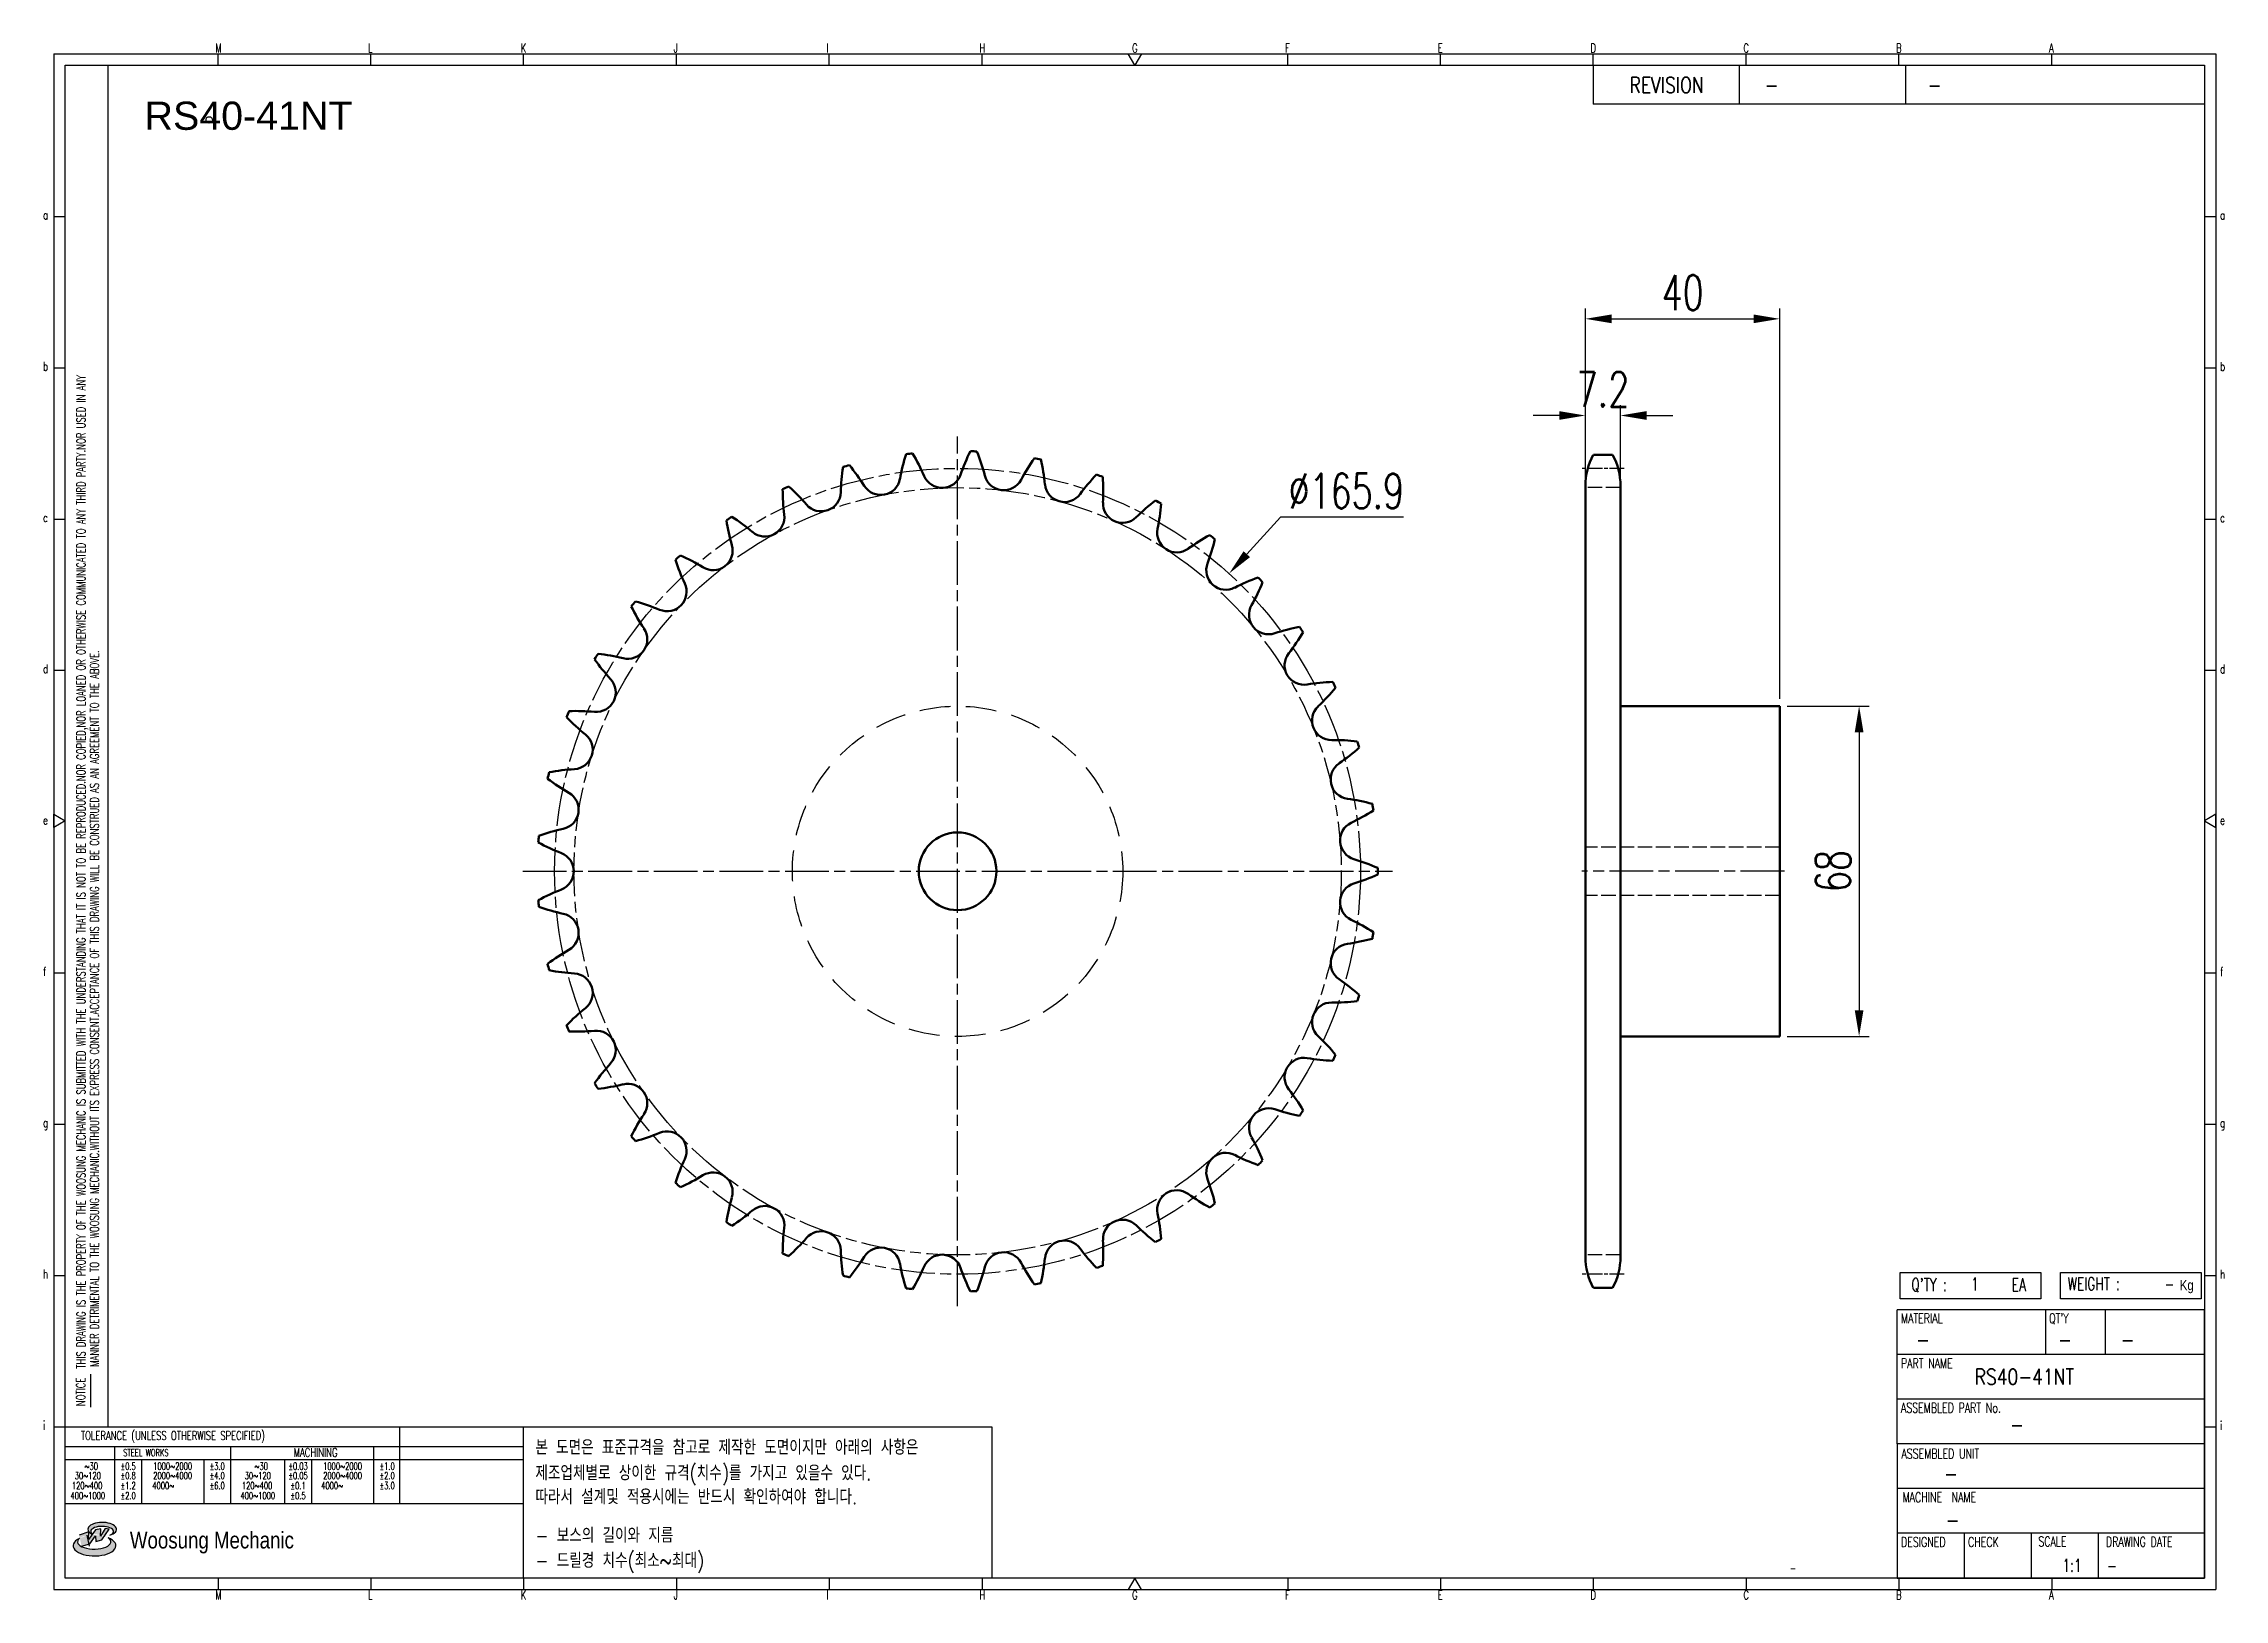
# Model space of a CAD drawing. Header units: millimetres. Extents: x 24041 to 24490, y 30 to 350.
import ezdxf
from ezdxf.enums import TextEntityAlignment as Align

# ---------------------------------------------------------------- set-up
doc = ezdxf.new("R2010")
doc.units = ezdxf.units.MM
for name, pattern in [('AM_ISO02W050', [7.5, 6, -1.5]), ('AM_ISO02W050x2', [3.75, 3, -0.75]), ('AM_ISO08W050', [18, 12, -1.5, 3, -1.5]), ('AM_ISO08W050x2', [9, 6, -0.75, 1.5, -0.75]), ('HIDDEN', [9.525, 6.35, -3.175])]:
    doc.linetypes.add(name, pattern=pattern)
for name, color, linetype, lineweight in [('AM_0N', 7, 'Continuous', 50), ('AM_3N', 6, 'AM_ISO02W050', 25), ('AM_7N', 4, 'AM_ISO08W050', 25)]:
    doc.layers.add(name, color=color, linetype=linetype, lineweight=lineweight)
for name, color, linetype in [('HL', 2, 'HIDDEN'), ('S-DIM', 7, 'Continuous'), ('TITLE', 7, 'Continuous'), ('도면레이아웃', 7, 'Continuous')]:
    doc.layers.add(name, color=color, linetype=linetype)
doc.styles.add('HAN', font='ROMANS.shx', dxfattribs={"width": 0.7, "bigfont": 'whgtxt.shx'})
doc.styles.add('HKD_ST2', font='romans.shx', dxfattribs={"width": 0.7, "height": 4, "bigfont": '@extfont2.shx'})
doc.styles.add('HSG', font='SIMPLEX.shx', dxfattribs={"width": 0.7, "bigfont": 'HSG.shx'})
doc.styles.add('ROMANS', font='romans.shx', dxfattribs={"width": 0.7, "bigfont": 'whgtxt.shx'})
doc.styles.add('SLDTEXTSTYLE4', font='arial.ttf', dxfattribs={"width": 0.8})
doc.styles.get("Standard").update_dxf_attribs({"font": 'arial.ttf'})
doc.dimstyles.new('APP16', dxfattribs={"dimscale": 3, "dimtxt": 2.4, "dimasz": 1.8, "dimexe": 0.7, "dimexo": 0.5, "dimgap": 0.6, "dimtad": 1, "dimtoh": 1, "dimdec": 1, "dimrnd": 0.01, "dimzin": 9, "dimdsep": 46, "dimtxsty": 'HSG', "dimcen": 0, "dimclrd": 1, "dimclre": 1, "dimclrt": 256, "dimazin": 2, "dimtp": 1, "dimtm": 1, "dimtfac": 0.5, "dimtdec": 1, "dimtofl": 0, "dimtmove": 0, "dimatfit": 3, "dimfxl": 0, "dimtvp": 1, "dimtolj": 2, "dimlwd": -1, "dimlwe": -1, "dimarcsym": 0})

# ---------------------------------------------------------------- blocks, each defined once
blk = doc.blocks.new('SUYWSHJH')
at = {"layer": '도면레이아웃'}
h = blk.add_hatch(color=10, dxfattribs=at)
h.paths.add_polyline_path([(1.544, 35.177), (1.554, 34.966), (1.779, 35.034), (2.054, 35.422), (1.908, 35.446), (1.728, 35.167), (1.741, 35.439), (1.547, 35.405), (1.292, 35.041), (1.295, 35.33), (0.943, 35.208), (1.03, 34.8), (1.336, 34.885)])
edge = h.paths.add_edge_path()
edge.add_ellipse((1.795, 35.421), major_axis=(-0.53, 0), ratio=0.487785, start_angle=122.36065, end_angle=403.39574)
edge.add_line((1.411, 35.244), (1.419, 35.261))
edge.add_ellipse((1.798, 35.344), major_axis=(-0.423, 0), ratio=0.444396, start_angle=131.58977, end_angle=386.19408, ccw=False)
edge = h.paths.add_edge_path()
edge.add_ellipse((1.512, 34.815), major_axis=(-0.793, 0), ratio=0.480113, start_angle=314.67633, end_angle=590.85213)
edge.add_ellipse((1.501, 34.958), major_axis=(-0.62, 0), ratio=0.43311, start_angle=331.7024, end_angle=574.42495, ccw=False)
for p, q in [((0, 90.118), (80.15, 90.118)), ((0, 90.118), (0, 33.191)), ((6.089, 89.693), (6.089, 90.118)), ((11.753, 89.693), (11.753, 90.118)), ((17.418, 89.693), (17.418, 90.118)), ((23.082, 89.693), (23.082, 90.118)), ((28.746, 89.693), (28.746, 90.118)), ((34.411, 89.693), (34.411, 90.118)), ((45.739, 89.693), (45.739, 90.118)), ((51.404, 89.693), (51.404, 90.118)), ((57.068, 89.693), (57.068, 90.118)), ((62.732, 89.693), (62.732, 90.118)), ((68.397, 89.693), (68.397, 90.118)), ((74.061, 89.693), (74.061, 90.118)), ((80.15, 90.118), (80.15, 33.191)), ((0, 84.085), (0.425, 84.085)), ((79.725, 84.085), (80.15, 84.085)), ((0, 78.478), (0.425, 78.478)), ((79.725, 78.478), (80.15, 78.478)), ((0, 72.87), (0.425, 72.87)), ((79.725, 72.87), (80.15, 72.87)), ((0, 67.262), (0.425, 67.262)), ((79.725, 67.262), (80.15, 67.262)), ((0, 56.047), (0.425, 56.047)), ((79.725, 56.047), (80.15, 56.047)), ((0, 50.439), (0.425, 50.439)), ((79.725, 50.439), (80.15, 50.439)), ((0, 44.832), (0.425, 44.832)), ((79.725, 44.832), (80.15, 44.832)), ((1.377, 39.947), (1.377, 41.174)), ((0, 39.224), (0.425, 39.224)), ((79.725, 39.224), (80.15, 39.224)), ((0, 33.191), (80.15, 33.191)), ((6.089, 33.616), (6.089, 33.191)), ((11.753, 33.616), (11.753, 33.191)), ((17.418, 33.616), (17.418, 33.191)), ((23.082, 33.616), (23.082, 33.191)), ((28.746, 33.616), (28.746, 33.191)), ((34.411, 33.616), (34.411, 33.191)), ((45.739, 33.616), (45.739, 33.191)), ((51.404, 33.616), (51.404, 33.191)), ((57.068, 33.616), (57.068, 33.191)), ((62.732, 33.616), (62.732, 33.191)), ((68.397, 33.616), (68.397, 33.191)), ((74.061, 33.616), (74.061, 33.191))]:
    blk.add_line(p, q)
at = {"color": 2}
for p, q in [((2.017, 39.224), (2.017, 89.693)), ((0.425, 39.224), (17.418, 39.224)), ((12.816, 39.224), (12.816, 36.382)), ((17.418, 33.616), (17.418, 39.224)), ((0.425, 38.487), (17.418, 38.487)), ((0.425, 38.012), (17.418, 38.012)), ((2.257, 38.487), (2.257, 36.382)), ((3.257, 38.012), (3.257, 36.382)), ((5.557, 38.012), (5.557, 36.382)), ((6.557, 38.5), (6.557, 36.382)), ((8.557, 38.012), (8.557, 36.382)), ((9.557, 38.026), (9.557, 36.382)), ((11.857, 38.487), (11.857, 36.382)), ((0.425, 36.382), (17.418, 36.382))]:
    blk.add_line(p, q, dxfattribs=at)
at = {"color": 6, "ltscale": 0.5}
for p, q in [((57.068, 89.693), (57.068, 88.246)), ((62.47, 89.693), (62.47, 88.246)), ((68.635, 89.693), (68.635, 88.246)), ((79.725, 88.246), (57.068, 88.246)), ((68.336, 38.59), (68.336, 43.563)), ((79.725, 43.563), (68.336, 43.563)), ((73.827, 43.563), (73.827, 41.905)), ((76.037, 43.563), (76.037, 41.905)), ((79.725, 38.59), (79.725, 43.563)), ((79.725, 41.905), (68.336, 41.905)), ((79.725, 40.248), (68.336, 40.248)), ((68.336, 38.59), (68.336, 33.616)), ((79.725, 38.59), (68.336, 38.59)), ((79.725, 33.616), (79.725, 38.59)), ((79.725, 36.932), (68.336, 36.932)), ((79.725, 35.274), (68.336, 35.274)), ((70.822, 33.616), (70.822, 35.274)), ((73.309, 33.616), (73.309, 35.274)), ((75.796, 33.616), (75.796, 35.274)), ((68.336, 33.616), (79.725, 33.616))]:
    blk.add_line(p, q, dxfattribs=at)
for points in [[(40.075, 89.693), (39.83, 90.118), (40.32, 90.118)], [(0.425, 89.693), (79.725, 89.693), (79.725, 33.616), (0.425, 33.616)], [(0.425, 61.679), (0, 61.433), (0, 61.924)], [(79.725, 61.679), (80.15, 61.433), (80.15, 61.924)], [(40.075, 33.616), (39.83, 33.191), (40.32, 33.191)]]:
    blk.add_lwpolyline(points, close=True)
at = {"layer": 'TITLE', "color": 20}
for p, q in [((68.449, 43.961), (68.449, 44.936)), ((68.449, 44.936), (73.654, 44.936)), ((73.654, 44.936), (73.654, 43.961)), ((74.39, 43.961), (74.39, 44.936)), ((74.39, 44.936), (79.595, 44.936)), ((79.595, 44.936), (79.595, 43.961)), ((73.654, 43.961), (68.449, 43.961)), ((79.595, 43.961), (74.39, 43.961))]:
    blk.add_line(p, q, dxfattribs=at)
at = {"layer": '도면레이아웃'}
for p, q in [((1.295, 35.33), (0.943, 35.208)), ((1.03, 34.8), (1.336, 34.885)), ((1.224, 35.208), (1.311, 34.8)), ((1.224, 35.208), (1.224, 35.208)), ((1.547, 35.405), (1.292, 35.041)), ((1.292, 35.041), (1.295, 35.33)), ((1.336, 34.885), (1.544, 35.177)), ((1.419, 35.261), (1.411, 35.244)), ((1.544, 35.177), (1.554, 34.966)), ((1.741, 35.439), (1.547, 35.405)), ((1.554, 34.966), (1.779, 35.034)), ((1.908, 35.446), (1.728, 35.167)), ((1.728, 35.167), (1.741, 35.439)), ((1.779, 35.034), (2.054, 35.422)), ((2.054, 35.422), (1.908, 35.446))]:
    blk.add_line(p, q, dxfattribs=at)
for centre, major_axis, ratio, start_param, end_param in [((1.795, 35.421), (-0.53, 0), 0.487785, 2.135596, 7.040584), ((1.512, 34.815), (-0.793, 0), 0.480113, 5.492138, 10.312315), ((1.501, 34.958), (-0.62, 0), 0.43311, 5.789299, 10.025607), ((1.798, 35.344), (-0.423, 0), 0.444396, 2.296675, 6.740358)]:
    blk.add_ellipse(centre, major_axis=major_axis, ratio=ratio, start_param=start_param, end_param=end_param, dxfattribs=at)
at = {"color": 4, "style": 'HKD_ST2', "width": 0.7}
for s, p in [('M', (5.988, 90.164)), ('L', (11.652, 90.164)), ('K', (17.316, 90.164)), ('J', (22.981, 90.164)), ('I', (28.645, 90.164)), ('H', (34.309, 90.164)), ('G', (39.974, 90.164)), ('F', (45.638, 90.164)), ('E', (51.302, 90.164)), ('D', (56.967, 90.164)), ('C', (62.631, 90.164)), ('B', (68.295, 90.164)), ('A', (73.96, 90.164)), ('a', (-0.395, 83.976)), ('a', (80.305, 83.97)), ('b', (-0.395, 78.368)), ('b', (80.305, 78.362)), ('c', (-0.395, 72.76)), ('c', (80.305, 72.754)), ('d', (-0.395, 67.153)), ('d', (80.305, 67.147)), ('e', (-0.395, 61.545)), ('e', (80.305, 61.539)), ('f', (-0.395, 55.937)), ('f', (80.305, 55.931)), ('g', (-0.395, 50.33)), ('g', (80.305, 50.324)), ('h', (-0.395, 44.722)), ('h', (80.305, 44.716)), ('i', (-0.395, 39.114)), ('i', (80.305, 39.108)), ('M', (5.988, 32.824)), ('L', (11.652, 32.824)), ('K', (17.316, 32.824)), ('J', (22.981, 32.824)), ('I', (28.645, 32.824)), ('H', (34.309, 32.824)), ('G', (39.974, 32.824)), ('F', (45.638, 32.824)), ('E', (51.302, 32.824)), ('D', (56.967, 32.824)), ('C', (62.631, 32.824)), ('B', (68.295, 32.824)), ('A', (73.96, 32.824))]:
    blk.add_text(s, height=0.326, dxfattribs=at).set_placement(p)
for s, height, style, width, p in [('REVISION', 0.5806, 'HAN', 0.8, (58.415, 88.664)), ('-', 0.581, 'HAN', 0.8, (63.426, 88.664)), ('-', 0.581, 'HAN', 0.8, (69.468, 88.664)), ("Q'TY : ", 0.4746, 'HKD_ST2', 0.7, (68.857, 44.253)), ('1', 0.475, 'HKD_ST2', 0.7, (71.071, 44.275)), ('EA', 0.4746, 'HKD_ST2', 0.7, (72.578, 44.253)), ('WEIGHT : ', 0.4746, 'HKD_ST2', 0.7, (74.65, 44.286)), ('-', 0.581, 'HAN', 0.8, (69.029, 42.157)), ('-', 0.581, 'HAN', 0.8, (74.289, 42.157)), ('-', 0.581, 'HAN', 0.8, (76.623, 42.157)), ('-', 0.581, 'HAN', 0.8, (72.515, 39.013)), ('-', 0.581, 'HAN', 0.8, (70.067, 37.189)), ('-', 0.581, 'HAN', 0.8, (70.126, 35.48)), ('1:1', 0.4746, 'HKD_ST2', 0.7, (74.458, 33.848)), ('-', 0.475, 'HKD_ST2', 0.7, (76.112, 33.837))]:
    blk.add_text(s, height=height, dxfattribs=dict(style=style, width=width)).set_placement(p)
at = {"color": 6, "style": 'HKD_ST2', "width": 0.7}
for s, p in [(' THIS DRAWING IS THE PROPERTY OF THE WOOSUNG MECHANIC IS SUBMITTED WITH THE UNDERSTANDING THAT IT IS NOT TO BE REPRODUCED.NOR COPIED,NOR LOANED OR OTHERWISE COMMUNICATED TO ANY THIRD PARTY.NOR USED IN ANY', (1.173, 41.217)), ('MANNER DETRIMENTAL TO THE WOOSUNG MECHANIC.WITHOUT ITS EXPRESS CONSENT.ACCEPTANCE OF THIS DRAWING WILL BE CONSTRUED AS AN AGREEMENT TO THE ABOVE.', (1.672, 41.447))]:
    blk.add_text(s, height=0.326266, rotation=90, dxfattribs=at).set_placement(p)
at = {"style": 'HKD_ST2', "width": 0.7}
blk.add_text('-', height=0.475, dxfattribs=at).set_placement((78.613, 44.286), align=Align.RIGHT)
at = {"color": 4, "style": 'HKD_ST2', "width": 0.7}
for s, height, p in [('MATERIAL', 0.3651, (68.474, 43.425)), ("QT'Y", 0.3651, (73.965, 43.425)), ('PART NAME', 0.3651, (68.474, 41.756)), ('ASSEMBLED PART No.', 0.36511, (68.474, 40.109)), ('ASSEMBLED UNIT', 0.36511, (68.49, 38.408)), ('MACHINE  NAME', 0.36511, (68.532, 36.794)), ('DESIGNED', 0.3651, (68.474, 35.136)), ('CHECK', 0.3651, (70.961, 35.136)), ('SCALE', 0.3651, (73.566, 35.153)), ('DRAWING DATE', 0.36511, (76.071, 35.141))]:
    blk.add_text(s, height=height, dxfattribs=at).set_placement(p, align=Align.TOP_LEFT)
at = {"style": 'HKD_ST2', "width": 0.7}
blk.add_text('NOTICE', height=0.3263, rotation=90, dxfattribs=at).set_placement((1.163, 39.988))
for s, height, style, width, p in [('TOLERANCE (UNLESS OTHERWISE SPECIFIED)', 0.32627, 'HKD_ST2', 0.7, (4.417, 38.896)), ('-', 0.326, 'ROMANS', 0.65, (64.469, 33.975))]:
    blk.add_text(s, height=height, dxfattribs=dict(style=style, width=width)).set_placement(p, align=Align.MIDDLE_CENTER)
at = {"color": 4, "style": 'HKD_ST2', "width": 0.7}
for s, height, p in [('STEEL WORKS', 0.26101, (3.416, 38.268)), ('MACHINING', 0.3263, (9.707, 38.27)), ('%%P0.5', 0.261, (2.757, 37.762)), ('%%P0.8', 0.261, (2.757, 37.411)), ('%%P3.0', 0.261, (6.057, 37.762)), ('%%P4.0', 0.261, (6.057, 37.411)), ('%%P0.03', 0.261, (9.057, 37.762)), ('%%P0.05', 0.261, (9.057, 37.411)), ('%%P1.0', 0.261, (12.357, 37.762)), ('%%P2.0', 0.261, (12.357, 37.411)), ('%%P1.2', 0.261, (2.757, 37.045)), ('%%P2.0', 0.261, (2.757, 36.67)), ('%%P6.0', 0.261, (6.057, 37.045)), ('%%P0.1', 0.261, (9.057, 37.045)), ('%%P0.5', 0.261, (9.057, 36.67)), ('%%P3.0', 0.261, (12.357, 37.045))]:
    blk.add_text(s, height=height, dxfattribs=at).set_placement(p, align=Align.MIDDLE)
for s, height, p in [('30%%126120', 0.261, (1.263, 37.411)), ('%%12630', 0.261, (1.389, 37.762)), ('2000%%1264000', 0.26101, (4.407, 37.411)), ('1000%%1262000', 0.26101, (4.407, 37.762)), ('30%%126120', 0.261, (7.563, 37.411)), ('%%12630', 0.261, (7.689, 37.762)), ('2000%%1264000', 0.26101, (10.707, 37.411)), ('1000%%1262000', 0.26101, (10.707, 37.762)), ('400%%1261000', 0.26101, (1.263, 36.67)), ('120%%126400', 0.26101, (1.237, 37.045)), ('4000%%126', 0.261, (4.061, 37.045)), ('400%%1261000', 0.26101, (7.563, 36.67)), ('120%%126400', 0.26101, (7.537, 37.045)), ('4000%%126', 0.261, (10.321, 37.045))]:
    blk.add_text(s, height=height, dxfattribs=at).set_placement(p, align=Align.MIDDLE_CENTER)
at = {"color": 1, "style": 'SLDTEXTSTYLE4', "width": 0.8}
blk.add_text('Woosung Mechanic', height=0.61957, dxfattribs=at).set_placement((2.822, 34.711))
at = {"layer": 'TITLE', "width": 0.8}
blk.add_text('Kg', height=0.3789, dxfattribs=at).set_placement((78.807, 44.286))
blk = doc.blocks.new('*D2')
at = {"layer": 'Defpoints', "color": 0, "transparency": 16777216}
for p in [(24284.82, 240.79), (24173.01, 118.21)]:
    blk.add_point(p, dxfattribs=at)
at = {"layer": 'S-DIM', "color": 1, "transparency": 16777216}
for p, q in [((24295.39, 252.38), (24288.46, 244.78)), ((24320.71, 252.38), (24295.39, 252.38))]:
    blk.add_line(p, q, dxfattribs=at)
blk.add_solid([(24287.79, 245.38), (24289.12, 244.17), (24284.82, 240.79)], dxfattribs=at)
at = {"layer": 'S-DIM', "transparency": 16777216, "insert": (24308.95, 257.78), "char_height": 7.2, "attachment_point": 5, "style": 'HSG'}
blk.add_mtext('\\A2;∅165.9', dxfattribs=at)
blk = doc.blocks.new('*D3')
at = {"layer": 'Defpoints', "color": 0, "transparency": 16777216}
for p in [(24365.39, 273.33), (24358.19, 258.86), (24365.39, 258.48)]:
    blk.add_point(p, dxfattribs=at)
at = {"layer": 'S-DIM', "color": 1, "transparency": 16777216}
for p, q in [((24358.19, 260.36), (24358.19, 275.43)), ((24365.39, 259.98), (24365.39, 275.43)), ((24352.79, 273.33), (24347.39, 273.33)), ((24370.79, 273.33), (24376.19, 273.33))]:
    blk.add_line(p, q, dxfattribs=at)
for points in [[(24352.79, 274.23), (24352.79, 272.43), (24358.19, 273.33)], [(24370.79, 274.23), (24370.79, 272.43), (24365.39, 273.33)]]:
    blk.add_solid(points, dxfattribs=at)
at = {"layer": 'S-DIM', "transparency": 16777216, "insert": (24361.79, 278.73), "char_height": 7.2, "attachment_point": 5, "style": 'HSG'}
blk.add_mtext('\\A2;7.2', dxfattribs=at)
blk = doc.blocks.new('*D4')
at = {"layer": 'Defpoints', "color": 0, "transparency": 16777216}
for p in [(24398.19, 293.23), (24358.19, 258.86), (24398.19, 213.5)]:
    blk.add_point(p, dxfattribs=at)
at = {"layer": 'S-DIM', "color": 1, "transparency": 16777216}
for p, q in [((24358.19, 260.36), (24358.19, 295.33)), ((24363.59, 293.23), (24392.79, 293.23)), ((24398.19, 215), (24398.19, 295.33))]:
    blk.add_line(p, q, dxfattribs=at)
for points in [[(24363.59, 294.13), (24363.59, 292.33), (24358.19, 293.23)], [(24392.79, 294.13), (24392.79, 292.33), (24398.19, 293.23)]]:
    blk.add_solid(points, dxfattribs=at)
at = {"layer": 'S-DIM', "transparency": 16777216, "insert": (24378.19, 298.63), "char_height": 7.2, "attachment_point": 5, "style": 'HSG'}
blk.add_mtext('\\A2;40', dxfattribs=at)
blk = doc.blocks.new('*D5')
at = {"layer": 'Defpoints', "color": 0, "transparency": 16777216}
for p in [(24398.19, 213.5), (24398.19, 145.5), (24414.52, 145.5)]:
    blk.add_point(p, dxfattribs=at)
at = {"layer": 'S-DIM', "color": 1, "transparency": 16777216}
for p, q in [((24399.69, 213.5), (24416.62, 213.5)), ((24414.52, 208.1), (24414.52, 150.9)), ((24399.69, 145.5), (24416.62, 145.5))]:
    blk.add_line(p, q, dxfattribs=at)
for points in [[(24413.62, 208.1), (24415.42, 208.1), (24414.52, 213.5)], [(24413.62, 150.9), (24415.42, 150.9), (24414.52, 145.5)]]:
    blk.add_solid(points, dxfattribs=at)
at = {"layer": 'S-DIM', "transparency": 16777216, "insert": (24409.12, 179.55), "char_height": 7.2, "attachment_point": 5, "rotation": 90, "style": 'HSG'}
blk.add_mtext('\\A2;68', dxfattribs=at)

msp = doc.modelspace()

# ---------------------------------------------------------------- linework, layer by layer
at = {"color": 4}
msp.add_lwpolyline([(24139.58, 65.16), (24236, 65.16), (24236, 34.01), (24139.58, 34.01)], close=True, dxfattribs=at)
msp.add_circle((24074.87, 334.17), 0.671)
at = {"layer": 'AM_0N'}
for p, q in [((24359.81, 265.26), (24363.78, 265.26)), ((24358.19, 258.86), (24358.19, 100.14)), ((24365.39, 258.86), (24365.39, 100.14)), ((24365.39, 213.5), (24398.19, 213.5)), ((24398.19, 213.5), (24398.19, 145.5)), ((24365.39, 145.5), (24398.19, 145.5)), ((24359.81, 93.74), (24363.78, 93.74))]:
    msp.add_line(p, q, dxfattribs=at)
msp.add_circle((24228.92, 179.5), 8, dxfattribs=at)
for centre, radius, start, end in [((24257.45, 253.06), 41.02, 162.5397, 169.878), ((24228.92, 179.5), 86.52, 96.1353, 97.0355), ((24184.37, 244.62), 41.02, 23.2927, 30.631), ((24268.35, 247.84), 41.02, 153.7592, 161.0976), ((24228.92, 179.5), 86.52, 87.3548, 88.255), ((24194.83, 250.66), 41.02, 14.5122, 21.8505), ((24371.69, 258.86), 13.5, 151.7009, 180), ((24351.89, 258.86), 13.5, 0, 28.2991), ((24245.89, 256.55), 41.02, 171.3202, 178.6585), ((24228.92, 179.5), 86.52, 104.9158, 105.8159), ((24174.95, 237.06), 41.02, 32.0732, 39.4115), ((24225.74, 262.43), 4.01, 203.2927, 341.0976), ((24238.43, 261.95), 4.01, 194.5122, 332.3171), ((24278.32, 241.02), 41.02, 144.9788, 152.3171), ((24228.92, 179.5), 86.52, 78.5743, 79.4745), ((24206.1, 255.03), 41.02, 5.7317, 13.07), ((24287.13, 232.76), 41.02, 136.1983, 143.5366), ((24228.92, 179.5), 86.52, 69.7938, 70.694), ((24217.89, 257.63), 41.02, 356.9512, 4.2895), ((24228.92, 179.5), 86.52, 113.6963, 114.5964), ((24233.93, 258.24), 41.02, 180.1007, 187.439), ((24166.8, 228.15), 41.02, 40.8537, 48.192), ((24200.86, 257.61), 4.01, 220.8537, 358.6585), ((24213.12, 260.98), 4.01, 212.0732, 349.878), ((24250.91, 259.53), 4.01, 185.7317, 323.5366), ((24228.92, 179.5), 86.52, 122.4767, 123.3769), ((24221.85, 258.08), 41.02, 188.8812, 196.2195), ((24160.1, 218.1), 41.02, 49.6341, 56.9725), ((24189.27, 252.41), 4.01, 229.6341, 7.439), ((24262.87, 255.23), 4.01, 176.9512, 314.7561), ((24294.58, 223.25), 41.02, 127.4178, 134.7561), ((24228.92, 179.5), 86.52, 61.0133, 61.9135), ((24229.95, 258.39), 41.02, 348.1707, 355.509), ((24274.03, 249.16), 4.01, 168.1707, 305.9756), ((24300.49, 212.72), 41.02, 118.6373, 125.9756), ((24241.98, 257.31), 41.02, 339.3902, 346.7286), ((24228.92, 179.5), 86.52, 52.2328, 53.133), ((24228.92, 179.5), 86.52, 131.2572, 132.1574), ((24209.94, 256.08), 41.02, 197.6617, 205), ((24155.02, 207.14), 41.02, 58.4146, 65.7529), ((24178.6, 245.5), 4.01, 238.4146, 16.2195), ((24284.13, 241.46), 4.01, 159.3902, 297.1951), ((24169.12, 237.05), 4.01, 247.1951, 25), ((24304.72, 201.4), 41.02, 109.8568, 117.1951), ((24253.7, 254.41), 41.02, 330.6098, 337.9481), ((24228.92, 179.5), 86.52, 43.4524, 44.3525), ((24228.92, 179.5), 86.52, 140.0377, 140.9379), ((24198.47, 252.29), 41.02, 206.4422, 213.7805), ((24151.66, 195.53), 41.02, 67.1951, 74.5334), ((24292.94, 232.3), 4.01, 150.6098, 288.4146), ((24161.03, 227.25), 4.01, 255.9756, 33.7805), ((24307.17, 189.57), 41.02, 101.0763, 108.4146), ((24228.92, 179.5), 86.52, 34.6719, 35.572), ((24264.85, 249.74), 41.02, 321.8293, 329.1676), ((24228.92, 179.5), 86.52, 148.8182, 149.7184), ((24187.71, 246.79), 41.02, 215.2227, 222.561), ((24150.12, 183.55), 41.02, 75.9756, 83.3139), ((24300.25, 221.91), 4.01, 141.8293, 279.6341), ((24154.54, 216.33), 4.01, 264.7561, 42.561), ((24307.79, 177.51), 41.02, 92.2958, 99.6341), ((24275.15, 243.44), 41.02, 313.0488, 320.3871), ((24228.92, 179.5), 86.52, 25.8914, 26.7915), ((24228.92, 179.5), 86.52, 157.5987, 158.4989), ((24177.92, 239.71), 41.02, 224.0032, 231.3415), ((24150.42, 171.48), 41.02, 84.7561, 92.0944), ((24305.89, 210.52), 4.01, 133.0488, 270.8537), ((24149.79, 204.54), 4.01, 273.5366, 51.3415), ((24306.56, 165.49), 41.02, 83.5153, 90.8537), ((24284.37, 235.63), 41.02, 304.2683, 311.6066), ((24228.92, 179.5), 86.52, 17.1109, 18.0111), ((24228.92, 179.5), 86.52, 166.3792, 167.2794), ((24169.33, 231.22), 41.02, 232.7836, 240.122), ((24152.57, 159.59), 41.02, 93.5366, 100.8749), ((24309.73, 198.41), 4.01, 124.2683, 262.0732), ((24146.9, 192.17), 4.01, 282.3171, 60.122), ((24303.52, 153.8), 41.02, 74.7349, 82.0732), ((24228.92, 179.5), 86.52, 8.3304, 9.2306), ((24311.67, 185.85), 4.01, 115.4878, 253.2927), ((24292.29, 226.51), 41.02, 295.4878, 302.8261), ((24228.92, 179.5), 86.52, 175.1597, 176.0598), ((24162.13, 221.52), 41.02, 241.5641, 248.9024), ((24156.5, 148.17), 41.02, 102.3171, 109.6554), ((24145.92, 179.5), 4.01, 291.0976, 68.9024), ((24298.72, 142.72), 41.02, 65.9544, 73.2927), ((24228.92, 179.5), 86.52, 359.5499, 0.4501), ((24162.13, 137.48), 41.02, 111.0976, 118.4359), ((24311.67, 173.15), 4.01, 106.7073, 244.5122), ((24298.72, 216.28), 41.02, 286.7073, 294.0456), ((24228.92, 179.5), 86.52, 183.9402, 184.8403), ((24156.5, 210.83), 41.02, 250.3446, 257.6829), ((24146.9, 166.83), 4.01, 299.878, 77.6829), ((24292.29, 132.49), 41.02, 57.1739, 64.5122), ((24228.92, 179.5), 86.52, 350.7694, 351.6696), ((24169.33, 127.78), 41.02, 119.878, 127.2164), ((24309.73, 160.59), 4.01, 97.9268, 235.7317), ((24303.52, 205.2), 41.02, 277.9268, 285.2651), ((24228.92, 179.5), 86.52, 192.7206, 193.6208), ((24152.57, 199.41), 41.02, 259.1251, 266.4634), ((24149.79, 154.46), 4.01, 308.6585, 86.4634), ((24284.37, 123.37), 41.02, 48.3934, 55.7317), ((24306.56, 193.51), 41.02, 269.1463, 276.4847), ((24228.92, 179.5), 86.52, 341.9889, 342.8891), ((24177.92, 119.29), 41.02, 128.6585, 135.9968), ((24305.89, 148.48), 4.01, 89.1463, 226.9512), ((24228.92, 179.5), 86.52, 201.5011, 202.4013), ((24150.42, 187.52), 41.02, 267.9056, 275.2439), ((24154.54, 142.68), 4.01, 317.439, 95.2439), ((24275.15, 115.56), 41.02, 39.6129, 46.9512), ((24187.71, 112.21), 41.02, 137.439, 144.7773), ((24300.25, 137.09), 4.01, 80.3659, 218.1707), ((24307.79, 181.49), 41.02, 260.3659, 267.7042), ((24228.92, 179.5), 86.52, 333.2085, 334.1086), ((24228.92, 179.5), 86.52, 210.2816, 211.1818), ((24150.12, 175.45), 41.02, 276.6861, 284.0244), ((24161.03, 131.75), 4.01, 326.2195, 104.0244), ((24292.94, 126.7), 4.01, 71.5854, 209.3902), ((24307.17, 169.43), 41.02, 251.5854, 258.9237), ((24264.85, 109.26), 41.02, 30.8324, 38.1707), ((24228.92, 179.5), 86.52, 324.428, 325.3281), ((24198.47, 106.71), 41.02, 146.2195, 153.5578), ((24169.12, 121.95), 4.01, 335, 112.8049), ((24228.92, 179.5), 86.52, 219.0621, 219.9623), ((24151.66, 163.47), 41.02, 285.4666, 292.8049), ((24284.13, 117.54), 4.01, 62.8049, 200.6098), ((24253.7, 104.6), 41.02, 22.0519, 29.3902), ((24209.94, 102.92), 41.02, 155, 162.3383), ((24155.02, 151.86), 41.02, 294.2471, 301.5854), ((24178.6, 113.5), 4.01, 343.7805, 121.5854), ((24304.72, 157.6), 41.02, 242.8049, 250.1432), ((24228.92, 179.5), 86.52, 315.6475, 316.5476), ((24228.92, 179.5), 86.52, 227.8426, 228.7428), ((24221.85, 100.92), 41.02, 163.7805, 171.1188), ((24274.03, 109.84), 4.01, 54.0244, 191.8293), ((24300.49, 146.29), 41.02, 234.0244, 241.3627), ((24241.98, 101.69), 41.02, 13.2714, 20.6098), ((24160.1, 140.9), 41.02, 303.0275, 310.3659), ((24189.27, 106.59), 4.01, 352.561, 130.3659), ((24262.87, 103.77), 4.01, 45.2439, 183.0488), ((24229.95, 100.61), 41.02, 4.491, 11.8293), ((24228.92, 179.5), 86.52, 306.867, 307.7672), ((24228.92, 179.5), 86.52, 236.6231, 237.5233), ((24233.93, 100.76), 41.02, 172.561, 179.8993), ((24166.8, 130.85), 41.02, 311.808, 319.1463), ((24200.86, 101.39), 4.01, 1.3415, 139.1463), ((24250.91, 99.47), 4.01, 36.4634, 174.2683), ((24217.89, 101.37), 41.02, 355.7105, 3.0488), ((24294.58, 135.75), 41.02, 225.2439, 232.5822), ((24228.92, 179.5), 86.52, 298.0865, 298.9867), ((24228.92, 179.5), 86.52, 245.4036, 246.3037), ((24245.89, 102.45), 41.02, 181.3415, 188.6798), ((24174.95, 121.94), 41.02, 320.5885, 327.9268), ((24213.12, 98.03), 4.01, 10.122, 147.9268), ((24225.74, 96.57), 4.01, 18.9024, 156.7073), ((24238.43, 97.06), 4.01, 27.6829, 165.4878), ((24278.32, 117.98), 41.02, 207.6829, 215.0212), ((24206.1, 103.97), 41.02, 346.93, 354.2683), ((24287.13, 126.24), 41.02, 216.4634, 223.8017), ((24371.69, 100.14), 13.5, 180, 208.2991), ((24351.89, 100.14), 13.5, 331.7009, 0), ((24228.92, 179.5), 86.52, 254.1841, 255.0842), ((24257.45, 105.94), 41.02, 190.122, 197.4603), ((24184.37, 114.38), 41.02, 329.369, 336.7073), ((24268.35, 111.16), 41.02, 198.9024, 206.2408), ((24194.83, 108.34), 41.02, 338.1495, 345.4878), ((24228.92, 179.5), 86.52, 280.5255, 281.4257), ((24228.92, 179.5), 86.52, 289.306, 290.2062), ((24228.92, 179.5), 86.52, 262.9645, 263.8647), ((24228.92, 179.5), 86.52, 271.745, 272.6452)]:
    msp.add_arc(centre, radius, start, end, dxfattribs=at)
at = {"layer": 'AM_3N', "linetype": 'AM_ISO02W050x2'}
for p, q in [((24365.39, 258.48), (24358.19, 258.48)), ((24365.39, 100.52), (24358.19, 100.52))]:
    msp.add_line(p, q, dxfattribs=at)
at = {"layer": 'AM_3N', "color": 2, "linetype": 'AM_ISO02W050x2'}
for p, q in [((24398.19, 184.5), (24358.19, 184.5)), ((24398.19, 174.5), (24358.19, 174.5))]:
    msp.add_line(p, q, dxfattribs=at)
at = {"layer": 'AM_7N', "linetype": 'AM_ISO08W050x2', "ltscale": 1.5}
for p, q in [((24228.92, 89.98), (24228.92, 269.02)), ((24139.4, 179.5), (24318.44, 179.5)), ((24399.13, 179.5), (24357.43, 179.5))]:
    msp.add_line(p, q, dxfattribs=at)
at = {"layer": 'AM_7N', "linetype": 'AM_ISO08W050x2', "ltscale": 0.5}
for p, q in [((24366.16, 262.45), (24357.43, 262.45)), ((24366.16, 96.55), (24357.43, 96.55))]:
    msp.add_line(p, q, dxfattribs=at)
at = {"layer": 'AM_7N', "linetype": 'AM_ISO08W050x2', "ltscale": 1.5}
for radius in [82.95, 78.98]:
    msp.add_circle((24228.92, 179.5), radius, dxfattribs=at)
at = {"layer": 'HL'}
msp.add_circle((24228.92, 179.5), 34, dxfattribs=at)

# ---------------------------------------------------------------- block references
at = {"xscale": 5.553866799899586, "yscale": 5.553866799899586, "zscale": 5.553866799899586}
msp.add_blockref('SUYWSHJH', (24042.85, -152.69), dxfattribs=at)

# ---------------------------------------------------------------- texts
at = {"color": 2}
msp.add_text('RS40-41NT', height=5.803, dxfattribs=at).set_placement((24061.55, 332.14))
at = {"style": 'HAN', "width": 0.8}
msp.add_text('RS40-41NT', height=3.225, dxfattribs=at).set_placement((24438.32, 73.83))
at = {"color": 4, "style": 'HAN', "width": 0.8}
for s, p in [('본 도면은 표준규격을 참고로 제작한 도면이지만 아래의 사항은', (24142, 59.39)), ('제조업체별로 상이한 규격(치수)를 가지고 있을수 있다.', (24142, 54.11)), ('따라서 설계및 적용시에는 반드시 확인하여야 합니다.', (24142, 49.2)), ('- 보스의 길이와 지름', (24142, 41.28)), ('- 드릴경 치수(최소~최대)', (24142, 36.09))]:
    msp.add_text(s, height=3.0511, dxfattribs=at).set_placement(p)

# ---------------------------------------------------------------- dimensions: what is measured, and where the dimension line sits
at = {"layer": 'S-DIM'}
dim = msp.add_linear_dim(base=(24398.19, 293.23), p1=(24358.19, 258.86), p2=(24398.19, 213.5), dimstyle='APP16', dxfattribs=at)
dim.commit()
dim.dimension.update_dxf_attribs({"geometry": '*D4', "text_midpoint": (24378.19, 298.63)})
dim = msp.add_linear_dim(base=(24365.39, 273.33), p1=(24358.19, 258.86), p2=(24365.39, 258.48), dimstyle='APP16', dxfattribs=at)
dim.commit()
dim.dimension.update_dxf_attribs({"geometry": '*D3', "text_midpoint": (24361.79, 273.33), "dimtype": 128})
dim = msp.add_diameter_dim_2p(p1=(24173.01, 118.21), p2=(24284.82, 240.79), dimstyle='APP16', dxfattribs=at)
dim.commit()
dim.dimension.update_dxf_attribs({"geometry": '*D2', "text_midpoint": (24308.95, 252.38), "dimtype": 131})
dim = msp.add_linear_dim(base=(24414.52, 145.5), p1=(24398.19, 213.5), p2=(24398.19, 145.5), angle=90, dimstyle='APP16', dxfattribs=at)
dim.commit()
dim.dimension.update_dxf_attribs({"geometry": '*D5', "text_midpoint": (24414.52, 179.55), "dimtype": 128})

doc.saveas('drawing.dxf')
